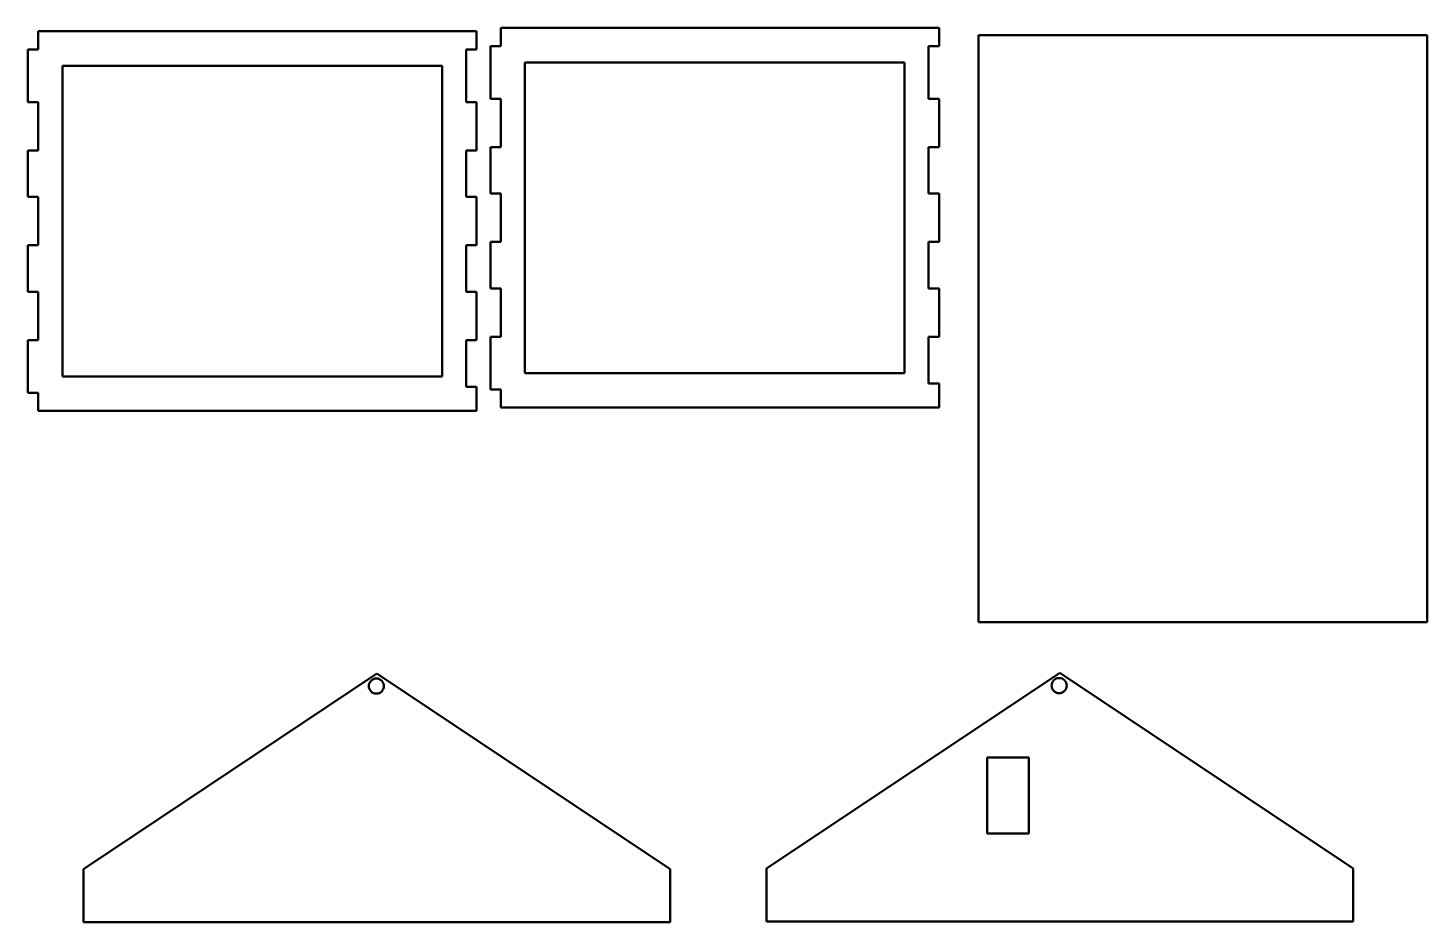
# Model space of a CAD drawing. Header units: millimetres. Extents: x 15 to 421, y 110 to 369.
import ezdxf

# ---------------------------------------------------------------- set-up
doc = ezdxf.new("R2010")
doc.units = ezdxf.units.MM
doc.layers.add('Visible (ISO)', color=7, linetype='Continuous', lineweight=50)

msp = doc.modelspace()

# ---------------------------------------------------------------- linework, layer by layer
at = {"layer": 'Visible (ISO)', "color": 1}
for p, q in [((145.37, 367.69), (18.37, 367.69)), ((18.37, 367.69), (18.37, 362.42)), ((145.37, 362.42), (145.37, 367.69)), ((279.39, 368.66), (152.39, 368.66)), ((152.39, 368.66), (152.39, 363.39)), ((279.39, 363.39), (279.39, 368.66)), ((290.81, 366.53), (290.81, 196.53)), ((420.81, 366.53), (290.81, 366.53)), ((420.81, 196.53), (420.81, 366.53)), ((18.37, 362.42), (15.37, 362.42)), ((15.37, 362.42), (15.37, 347.19)), ((142.37, 347.19), (142.37, 362.42)), ((142.37, 362.42), (145.37, 362.42)), ((152.39, 363.39), (149.39, 363.39)), ((149.39, 363.39), (149.39, 348.16)), ((276.39, 348.16), (276.39, 363.39)), ((276.39, 363.39), (279.39, 363.39)), ((25.37, 267.69), (25.37, 357.69)), ((25.37, 357.69), (135.37, 357.69)), ((135.37, 357.69), (135.37, 267.69)), ((159.39, 268.66), (159.39, 358.66)), ((159.39, 358.66), (269.39, 358.66)), ((269.39, 358.66), (269.39, 268.66)), ((15.37, 347.19), (18.37, 347.19)), ((18.37, 347.19), (18.37, 333.19)), ((145.37, 347.19), (142.37, 347.19)), ((145.37, 333.19), (145.37, 347.19)), ((149.39, 348.16), (152.39, 348.16)), ((152.39, 348.16), (152.39, 334.16)), ((279.39, 348.16), (276.39, 348.16)), ((279.39, 334.16), (279.39, 348.16)), ((18.37, 333.19), (15.37, 333.19)), ((15.37, 333.19), (15.37, 319.69)), ((142.37, 319.69), (142.37, 333.19)), ((142.37, 333.19), (145.37, 333.19)), ((152.39, 334.16), (149.39, 334.16)), ((149.39, 334.16), (149.39, 320.66)), ((276.39, 320.66), (276.39, 334.16)), ((276.39, 334.16), (279.39, 334.16)), ((149.39, 320.66), (152.39, 320.66)), ((152.39, 320.66), (152.39, 306.66)), ((279.39, 320.66), (276.39, 320.66)), ((279.39, 306.66), (279.39, 320.66)), ((15.37, 319.69), (18.37, 319.69)), ((18.37, 319.69), (18.37, 305.69)), ((145.37, 319.69), (142.37, 319.69)), ((145.37, 305.69), (145.37, 319.69)), ((18.37, 305.69), (15.37, 305.69)), ((15.37, 305.69), (15.37, 292.19)), ((142.37, 292.19), (142.37, 305.69)), ((142.37, 305.69), (145.37, 305.69)), ((152.39, 306.66), (149.39, 306.66)), ((149.39, 306.66), (149.39, 293.16)), ((276.39, 293.16), (276.39, 306.66)), ((276.39, 306.66), (279.39, 306.66)), ((15.37, 292.19), (18.37, 292.19)), ((18.37, 292.19), (18.37, 278.19)), ((145.37, 292.19), (142.37, 292.19)), ((145.37, 278.19), (145.37, 292.19)), ((149.39, 293.16), (152.39, 293.16)), ((152.39, 293.16), (152.39, 279.16)), ((279.39, 293.16), (276.39, 293.16)), ((279.39, 279.16), (279.39, 293.16)), ((18.37, 278.19), (15.37, 278.19)), ((15.37, 278.19), (15.37, 262.95)), ((142.37, 264.69), (142.37, 278.19)), ((142.37, 278.19), (145.37, 278.19)), ((152.39, 279.16), (149.39, 279.16)), ((149.39, 279.16), (149.39, 263.92)), ((276.39, 265.66), (276.39, 279.16)), ((276.39, 279.16), (279.39, 279.16)), ((135.37, 267.69), (25.37, 267.69)), ((269.39, 268.66), (159.39, 268.66)), ((145.37, 264.69), (142.37, 264.69)), ((145.37, 257.69), (145.37, 264.69)), ((149.39, 263.92), (152.39, 263.92)), ((152.39, 263.92), (152.39, 258.66)), ((279.39, 265.66), (276.39, 265.66)), ((279.39, 258.66), (279.39, 265.66)), ((15.37, 262.95), (18.37, 262.95)), ((18.37, 262.95), (18.37, 257.69)), ((18.37, 257.69), (145.37, 257.69)), ((152.39, 258.66), (279.39, 258.66)), ((290.81, 196.53), (420.81, 196.53)), ((116.5, 181.63), (31.5, 124.96)), ((201.5, 124.96), (116.5, 181.63)), ((314.38, 181.77), (229.38, 125.09)), ((399.38, 125.09), (314.38, 181.77)), ((293.38, 157.26), (305.38, 157.26)), ((293.38, 135.26), (293.38, 157.26)), ((305.38, 157.26), (305.38, 135.26)), ((305.38, 135.26), (293.38, 135.26)), ((31.5, 124.96), (31.5, 109.6)), ((201.5, 109.6), (201.5, 124.96)), ((229.38, 125.09), (229.38, 109.74)), ((399.38, 109.74), (399.38, 125.09)), ((31.5, 109.6), (201.5, 109.6)), ((229.38, 109.74), (399.38, 109.74))]:
    msp.add_line(p, q, dxfattribs=at)
for centre in [(116.33, 177.97), (314.21, 178.1)]:
    msp.add_circle(centre, 2.19, dxfattribs=at)

doc.saveas('drawing.dxf')
